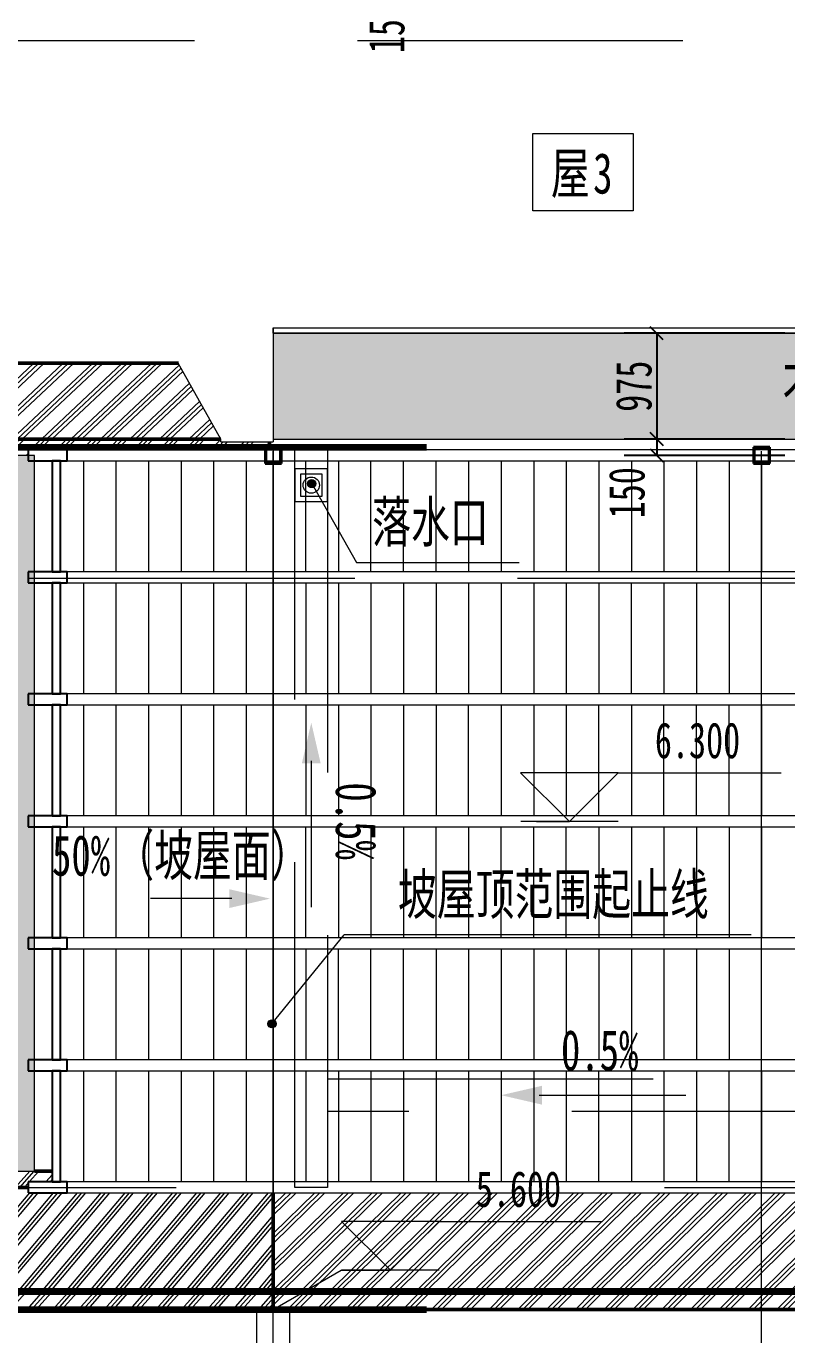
# Model space of a CAD drawing. Header units: millimetres. Extents: x 124696 to 347024, y 412631 to 564609.
# Drawn here: x 205895 to 212904, y 459493 to 471559 of the extents above; entities that cross this region are included whole.
import ezdxf

# ---------------------------------------------------------------- set-up
doc = ezdxf.new("R2010")
doc.units = ezdxf.units.MM
doc.header["$LTSCALE"] = 1500
doc.header["$MEASUREMENT"] = 0
for name, pattern in [('二层平面图$0$Aligning Line', [6.35, 3.175, -3.175]), ('二层平面图$0$IMPORT-216002', [3, 2, -1]), ('二层平面图$0$轴网线_12_3_3_3 mm', [21, 12, -3, 3, -3]), ('二层平面图$0$隐藏线', [7.14375, 4.7625, -2.38125])]:
    doc.linetypes.add(name, pattern=pattern)
doc.layers.add('0-建筑底图', color=7, linetype='Continuous')
for name, color, linetype, lineweight in [('二层平面图$0$0-1', 7, 'Continuous', 5), ('二层平面图$0$A-ANNO-IDEN-LEVL', 3, 'Continuous', 15), ('二层平面图$0$A-FLOR-HRAL', 71, 'Continuous', 9), ('二层平面图$0$A-LINE', 7, 'Continuous', 9), ('二层平面图$0$A-LINE-1', 7, '二层平面图$0$IMPORT-216002', 9), ('二层平面图$0$A-LINE-2', 7, 'Continuous', 20), ('二层平面图$0$A-LINE-4', 7, '二层平面图$0$Aligning Line', 100), ('二层平面图$0$A-LINE-5', 7, '二层平面图$0$隐藏线', 9), ('二层平面图$0$A-NORM-MODEL-1', 9, 'Continuous', 9), ('二层平面图$0$A-NORM-MODEL-2', 90, 'Continuous', 25), ('二层平面图$0$A-ROOF', 241, 'Continuous', 9), ('二层平面图$0$A-ROOF-2', 254, 'Continuous', 5), ('二层平面图$0$A-ROOF-3', 50, 'Continuous', 50), ('二层平面图$0$A-ROOF-GRID-1', 9, 'Continuous', 9), ('二层平面图$0$ANNO-DIMS', 3, 'Continuous', 15), ('二层平面图$0$ANNO-DOTE-1', 10, '二层平面图$0$轴网线_12_3_3_3 mm', 15), ('二层平面图$0$ANNO-TEXT', 7, 'Continuous', 15), ('二层平面图$0$ANNO-TEXT-1', 1, 'Continuous', 15), ('二层平面图$0$ANNO-TEXT-2', 210, 'Continuous', 15), ('二层平面图$0$FLOR-PATT', 99, 'Continuous', 9), ('二层平面图$0$S-COLU-1', 250, 'Continuous', 5), ('二层平面图$0$S-COLU-2', 130, 'Continuous', 35)]:
    doc.layers.add(name, color=color, linetype=linetype, lineweight=lineweight)
doc.styles.add('二层平面图$0$黑体', font='simhei.ttf', dxfattribs={"width": 0.7, "height": 375})
doc.styles.add('二层平面图$0$黑体_5', font='simhei.ttf', dxfattribs={"width": 0.7, "height": 330})
doc.styles.add('二层平面图$0$黑体_B', font='', dxfattribs={"width": 0.7, "height": 375})
doc.styles.get('二层平面图$0$黑体_B').set_extended_font_data('SimHei', bold=True)
doc.dimstyles.new('二层平面图$0$直线_2_2mm_黑体_引线_文字在上_2', dxfattribs={"dimscale": 304.8, "dimtxt": 412.811453, "dimasz": 0.393701, "dimexe": 0.984252, "dimexo": 0.0625, "dimgap": 0.147638, "dimtad": 1, "dimdec": 0, "dimzin": 0, "dimdsep": 46, "dimtxsty": '二层平面图$0$黑体_5', "dimblk1": '二层平面图$0$_Oblique', "dimblk2": '二层平面图$0$_Oblique', "dimsah": 1, "dimcen": 0.09, "dimazin": 0, "dimtfac": 1, "dimtdec": 4, "dimtix": 1, "dimtmove": 2, "dimatfit": 3, "dimfxl": 3.937008, "dimfxlon": 1, "dimtvp": 1, "dimtolj": 1, "dimtzin": 0, "dimarcsym": 2})
doc.dimstyles.new('二层平面图$0$直线_2_2mm_黑体_引线_文字在上_3', dxfattribs={"dimscale": 304.8, "dimtxt": 412.811453, "dimasz": 0.393701, "dimexe": 0.984252, "dimexo": 0.0625, "dimgap": 0.147638, "dimtad": 1, "dimdec": 0, "dimzin": 0, "dimdsep": 46, "dimtxsty": '二层平面图$0$黑体_5', "dimblk1": '二层平面图$0$_Oblique', "dimblk2": '二层平面图$0$_Oblique', "dimsah": 1, "dimcen": 0.09, "dimazin": 0, "dimtfac": 1, "dimtdec": 4, "dimtix": 1, "dimtmove": 0, "dimatfit": 3, "dimfxl": 3.937008, "dimfxlon": 1, "dimtvp": 1, "dimtolj": 1, "dimtzin": 0, "dimarcsym": 2})
pattern_1 = [(45, (0, 0), (-132.58252, 132.58252), []), (45, (46.88, 0), (0, 265.16504), []), (45, (-46.88, 0), (0, 265.16504), [])]

# ---------------------------------------------------------------- blocks, each defined once
blk = doc.blocks.new('二层平面图$0$屋顶檐口1 - 屋顶檐口1-2761451-104-2F')
at = {"layer": '二层平面图$0$A-ROOF-GRID-1'}
h = blk.add_hatch(dxfattribs=at)
h.set_pattern_fill('FP_47', color=256, style=0, pattern_type=2)
h.set_pattern_definition(pattern_1)
h.paths.add_polyline_path([(81755, 3375), (96750, 3375), (96750, 32625), (67975, 32625), (67975, 32475), (96600, 32475), (96600, 3525), (63000, 3525), (63000, 3375), (80374, 3375)])
h = blk.add_hatch(dxfattribs=at)
h.set_pattern_fill('FP_47', color=256, style=0, pattern_type=2)
h.set_pattern_definition(pattern_1)
h.paths.add_polyline_path([(74852, 3525), (96600, 3525), (96600, 32475), (67975, 32475), (67975, 32445), (96570, 32445), (96570, 3555), (63000, 3555), (63000, 3525), (69329, 3525)])
h = blk.add_hatch(dxfattribs=at)
h.set_pattern_fill('FP_7', color=256, style=0, pattern_type=2)
h.set_pattern_definition([(43.207, (13005.33, 7270.2), (-119.4533, 143.1734), []), (43.207, (13047.56, 7264.72), (0.0022, 255.3771), []), (43.207, (12963.1, 7275.67), (0.0022, 255.3771), [])])
h.paths.add_polyline_path([(62518, 11400), (62127, 12100), (59727, 12100), (60118, 11400), (62426, 11400)])
h = blk.add_hatch(dxfattribs=at)
h.set_pattern_fill('FP_8', color=256, style=0, pattern_type=2)
h.set_pattern_definition([(48.19, (12543.6, 0), (-118.5865, 132.5819), []), (48.19, (12585.53, 0), (-0.0019, 265.165), []), (48.19, (12501.67, 0), (-0.0019, 265.165), [])])
h.paths.add_polyline_path([(60740, 11250), (60740, 11300), (62925, 11300), (62925, 11325), (62965, 11325), (62965, 11375), (62518, 11375), (62518, 11400), (60118, 11400), (60118, 11250)])
h.paths.add_polyline_path([(62965, 11300), (62965, 11315), (62935, 11315), (62935, 11300), (62950, 11300)])
h = blk.add_hatch(dxfattribs=at)
h.set_pattern_fill('FP_65', color=256, style=0, pattern_type=2)
h.set_pattern_definition([(48.19, (12550, 0), (-118.5865, 132.5819), []), (48.19, (12591.93, 0), (-0.0019, 265.165), []), (48.19, (12508.07, 0), (-0.0019, 265.165), [])])
h.paths.add_polyline_path([(60150, 4500), (60740, 4500), (60740, 4550), (60963, 4550), (60963, 4650), (60150, 4650)])
h = blk.add_hatch(dxfattribs=at)
h.set_pattern_fill('FP_61', color=256, style=0, pattern_type=2)
h.set_pattern_definition([(49.845, (11890.45, -4403.87), (-118.98097, 119.71406), []), (49.845, (11932.52, -4400.1), (-0.0015, 260.73173), []), (49.845, (11848.39, -4407.64), (-0.0015, 260.73173), [])])
h.paths.add_polyline_path([(59800, 3555), (63000, 3555), (63000, 4450), (60740, 4450), (60740, 4500), (60150, 4500), (60074, 4296)])
h = blk.add_hatch(dxfattribs=at)
h.set_pattern_fill('FP_68', color=256, style=0, pattern_type=2)
h.set_pattern_definition([(44.517, (0, 171.59), (-132.58287, 130.36585), []), (44.517, (46.88, 171.59), (0.00024, 260.73226), []), (44.517, (-46.88, 171.59), (0.00024, 260.73226), [])])
h.paths.add_polyline_path([(83135, 3555), (96570, 3555), (95675, 4450), (63000, 4450), (63000, 3555), (81755, 3555)])
h = blk.add_hatch(dxfattribs=at)
h.set_pattern_fill('FP_62', color=256, style=0, pattern_type=2)
h.set_pattern_definition([(48.19, (12452, 0), (-118.5865, 132.5819), []), (48.19, (12493.93, 0), (-0.0019, 265.165), []), (48.19, (12410.07, 0), (-0.0019, 265.165), [])])
h.paths.add_polyline_path([(63000, 3525), (63000, 3555), (59660, 3555), (59660, 3525), (61045, 3525)])
h = blk.add_hatch(dxfattribs=at)
h.set_pattern_fill('FP_63', color=256, style=0, pattern_type=2)
h.set_pattern_definition([(48.19, (12480, 0), (-118.5865, 132.5819), []), (48.19, (12521.93, 0), (-0.0019, 265.165), []), (48.19, (12438.07, 0), (-0.0019, 265.165), [])])
h.paths.add_polyline_path([(61045, 3375), (63000, 3375), (63000, 3525), (59800, 3525), (59800, 3375)])
at = {"layer": '二层平面图$0$A-ROOF-3'}
for p, q in [((62127, 12100), (59727, 12100)), ((62518, 11400), (60118, 11400)), ((62965, 11375), (62965, 11325)), ((62965, 11315), (62965, 11300)), ((60740, 4500), (60150, 4500)), ((63000, 4450), (63000, 3555)), ((63000, 3555), (63000, 4450)), ((59800, 3555), (63000, 3555)), ((59800, 3525), (63000, 3525)), ((63000, 3555), (63000, 3525)), ((63000, 3525), (63000, 3555)), ((63000, 3555), (96570, 3555)), ((63000, 3525), (63000, 3375)), ((63000, 3375), (63000, 3525)), ((96600, 3525), (63000, 3525)), ((59800, 3375), (63000, 3375)), ((96750, 3375), (63000, 3375))]:
    blk.add_line(p, q, dxfattribs=at)
blk = doc.blocks.new('二层平面图$0$SHS-Roof-center_rvt-1-104-2F')
at = {"layer": '二层平面图$0$A-ROOF'}
blk.add_hatch(color=256, dxfattribs=at).paths.add_polyline_path([(59727, 4650), (60800, 4650), (60800, 11250), (59727, 11250), (59727, 6182)])
at = {"layer": '二层平面图$0$A-NORM-MODEL-1'}
for p, q in [((62925, 11300), (61100, 11300)), ((63000, 11300), (62935, 11300)), ((63000, 11300), (63000, 11200)), ((63065, 11300), (63000, 11300)), ((67425, 11300), (63075, 11300)), ((67565, 11300), (67435, 11300)), ((71925, 11300), (67575, 11300)), ((61100, 11200), (62925, 11200)), ((61250, 11200), (61250, 10175)), ((61550, 11200), (61550, 10175)), ((61850, 11200), (61850, 10175)), ((62150, 11200), (62150, 10175)), ((62450, 11200), (62450, 10175)), ((62750, 11200), (62750, 10175)), ((62935, 11200), (63000, 11200)), ((63000, 11200), (63000, 11185)), ((63000, 11200), (63065, 11200)), ((63000, 11175), (63000, 10175)), ((63075, 11200), (67425, 11200)), ((63300, 10175), (63300, 11200)), ((63600, 11200), (63600, 10175)), ((63900, 10175), (63900, 11200)), ((64200, 10175), (64200, 11200)), ((64500, 10175), (64500, 11200)), ((64800, 11200), (64800, 10175)), ((65100, 11200), (65100, 10175)), ((65400, 11200), (65400, 10175)), ((65700, 11200), (65700, 10175)), ((66000, 11200), (66000, 10175)), ((66300, 11200), (66300, 10175)), ((66600, 11200), (66600, 10175)), ((66900, 11200), (66900, 10175)), ((67200, 11200), (67200, 10175)), ((67435, 11200), (67565, 11200)), ((67500, 11200), (67500, 11185)), ((67500, 11175), (67500, 10175)), ((67575, 11200), (71925, 11200)), ((63000, 10175), (61100, 10175)), ((63000, 10175), (63000, 10075)), ((95800, 10175), (63000, 10175)), ((61100, 10075), (63000, 10075)), ((61250, 10075), (61250, 9050)), ((61550, 10075), (61550, 9050)), ((61850, 10075), (61850, 9050)), ((62150, 10075), (62150, 9050)), ((62450, 10075), (62450, 9050)), ((62750, 10075), (62750, 9050)), ((63000, 9050), (63000, 10075)), ((63000, 10075), (95800, 10075)), ((63300, 10075), (63300, 9050)), ((63600, 10075), (63600, 9050)), ((63900, 10075), (63900, 9050)), ((64200, 10075), (64200, 9050)), ((64500, 10075), (64500, 9050)), ((64800, 10075), (64800, 9050)), ((65100, 10075), (65100, 9050)), ((65400, 10075), (65400, 9050)), ((65700, 10075), (65700, 9050)), ((66000, 10075), (66000, 9050)), ((66300, 9050), (66300, 10075)), ((66600, 10075), (66600, 9050)), ((66900, 10075), (66900, 9050)), ((67200, 10075), (67200, 9050)), ((67500, 9050), (67500, 10075)), ((63000, 9050), (61100, 9050)), ((63000, 9050), (63000, 8950)), ((95800, 9050), (63000, 9050)), ((61100, 8950), (63000, 8950)), ((61250, 8950), (61250, 7925)), ((61550, 8950), (61550, 7925)), ((61850, 8950), (61850, 7925)), ((62150, 8950), (62150, 7925)), ((62450, 8950), (62450, 7925)), ((62750, 8950), (62750, 7925)), ((63000, 8950), (63000, 7925)), ((63000, 8950), (95800, 8950)), ((63300, 8950), (63300, 7925)), ((63600, 8950), (63600, 7925)), ((63900, 8950), (63900, 7925)), ((64200, 8950), (64200, 7925)), ((64500, 8950), (64500, 7925)), ((64800, 7925), (64800, 8950)), ((65100, 8950), (65100, 7925)), ((65400, 8950), (65400, 7925)), ((65700, 8950), (65700, 7925)), ((66000, 7925), (66000, 8950)), ((66300, 8950), (66300, 7925)), ((66600, 7925), (66600, 8950)), ((66900, 7925), (66900, 8950)), ((67200, 7925), (67200, 8950)), ((67500, 8950), (67500, 7925)), ((63000, 7925), (61100, 7925)), ((63000, 7925), (63000, 7825)), ((95800, 7925), (63000, 7925)), ((61100, 7825), (63000, 7825)), ((61250, 7825), (61250, 6800)), ((61550, 7825), (61550, 6800)), ((61850, 7825), (61850, 6800)), ((62150, 7825), (62150, 6800)), ((62450, 7825), (62450, 6800)), ((62750, 7825), (62750, 6800)), ((63000, 7825), (63000, 6800)), ((63000, 7825), (95800, 7825)), ((63300, 6800), (63300, 7825)), ((63600, 7825), (63600, 6800)), ((63900, 7825), (63900, 6800)), ((64200, 7825), (64200, 6800)), ((64500, 6800), (64500, 7825)), ((64800, 7825), (64800, 6800)), ((65100, 6800), (65100, 7825)), ((65400, 6800), (65400, 7825)), ((65700, 6800), (65700, 7825)), ((66000, 7825), (66000, 6800)), ((66300, 7825), (66300, 6800)), ((66600, 7825), (66600, 6800)), ((66900, 7825), (66900, 6800)), ((67200, 7825), (67200, 6800)), ((67500, 7825), (67500, 6800)), ((63000, 6800), (61100, 6800)), ((63000, 6800), (63000, 6700)), ((95800, 6800), (63000, 6800)), ((61100, 6700), (63000, 6700)), ((61250, 6700), (61250, 5675)), ((61550, 6700), (61550, 5675)), ((61850, 6700), (61850, 5675)), ((62150, 6700), (62150, 5675)), ((62450, 6700), (62450, 5675)), ((62750, 6700), (62750, 5675)), ((63000, 5675), (63000, 6700)), ((63000, 6700), (95800, 6700)), ((63300, 6700), (63300, 5675)), ((63600, 5675), (63600, 6700)), ((63900, 5675), (63900, 6700)), ((64200, 5675), (64200, 6700)), ((64500, 6700), (64500, 5675)), ((64800, 6700), (64800, 5675)), ((65100, 6700), (65100, 5675)), ((65400, 6700), (65400, 5675)), ((65700, 6700), (65700, 5675)), ((66000, 6700), (66000, 5675)), ((66300, 6700), (66300, 5675)), ((66600, 6700), (66600, 5675)), ((66900, 6700), (66900, 5675)), ((67200, 6700), (67200, 5675)), ((67500, 5675), (67500, 6700)), ((63000, 5675), (61100, 5675)), ((63000, 5675), (63000, 5575)), ((95800, 5675), (63000, 5675)), ((61100, 5575), (63000, 5575)), ((61250, 5575), (61250, 4550)), ((61550, 5575), (61550, 4550)), ((61850, 5575), (61850, 4550)), ((62150, 5575), (62150, 4550)), ((62450, 5575), (62450, 4550)), ((62750, 5575), (62750, 4550)), ((63000, 5575), (63000, 4550)), ((63000, 5575), (95800, 5575)), ((63300, 5575), (63300, 4550)), ((63600, 5575), (63600, 4550)), ((63900, 5575), (63900, 4550)), ((64200, 5575), (64200, 4550)), ((64500, 5575), (64500, 4550)), ((64800, 5575), (64800, 4550)), ((65100, 5575), (65100, 4550)), ((65400, 5575), (65400, 4550)), ((65700, 5575), (65700, 4550)), ((66000, 4550), (66000, 5575)), ((66300, 5575), (66300, 4550)), ((66600, 5575), (66600, 4550)), ((66900, 5575), (66900, 4550)), ((67200, 4550), (67200, 5575)), ((67500, 5575), (67500, 4550)), ((63000, 4550), (61100, 4550)), ((63000, 4550), (63000, 4450)), ((95800, 4550), (63000, 4550)), ((61100, 4450), (63000, 4450)), ((63000, 4450), (95800, 4450))]:
    blk.add_line(p, q, dxfattribs=at)
at = {"layer": '二层平面图$0$A-NORM-MODEL-2'}
for p, q in [((61100, 11300), (60740, 11300)), ((60740, 11300), (60740, 11200)), ((61100, 11200), (61100, 11300)), ((60740, 11200), (61100, 11200)), ((60963, 11200), (60963, 10175)), ((61038, 11200), (60963, 11200)), ((61038, 10175), (61038, 11200)), ((61100, 10175), (60740, 10175)), ((60740, 10175), (60740, 10075)), ((60963, 10175), (61038, 10175)), ((61100, 10075), (61100, 10175)), ((60740, 10075), (61100, 10075)), ((60963, 10075), (60963, 9050)), ((61038, 10075), (60963, 10075)), ((61038, 9050), (61038, 10075)), ((61100, 9050), (60740, 9050)), ((60740, 9050), (60740, 8950)), ((60963, 9050), (61038, 9050)), ((61100, 8950), (61100, 9050)), ((60740, 8950), (61100, 8950)), ((60963, 8950), (60963, 7925)), ((61038, 8950), (60963, 8950)), ((61038, 7925), (61038, 8950)), ((61100, 7925), (60740, 7925)), ((60740, 7925), (60740, 7825)), ((60963, 7925), (61038, 7925)), ((61100, 7825), (61100, 7925)), ((60740, 7825), (61100, 7825)), ((60963, 7825), (60963, 6800)), ((61038, 7825), (60963, 7825)), ((61038, 6800), (61038, 7825)), ((61100, 6800), (60740, 6800)), ((60740, 6800), (60740, 6700)), ((60963, 6800), (61038, 6800)), ((61100, 6700), (61100, 6800)), ((60740, 6700), (61100, 6700)), ((60963, 6700), (60963, 5675)), ((61038, 6700), (60963, 6700)), ((61038, 5675), (61038, 6700)), ((61100, 5675), (60740, 5675)), ((60740, 5675), (60740, 5575)), ((60963, 5675), (61038, 5675)), ((61100, 5575), (61100, 5675)), ((60740, 5575), (61100, 5575)), ((60963, 5575), (60963, 4550)), ((61038, 5575), (60963, 5575)), ((61038, 4550), (61038, 5575)), ((61100, 4550), (60740, 4550)), ((60740, 4550), (60740, 4450)), ((60963, 4550), (61038, 4550)), ((61100, 4450), (61100, 4550)), ((60740, 4450), (61100, 4450))]:
    blk.add_line(p, q, dxfattribs=at)
at = {"layer": '二层平面图$0$A-ROOF-2'}
for p, q in [((60800, 11250), (59727, 11250)), ((60800, 4650), (60800, 11250)), ((59727, 4650), (60800, 4650))]:
    blk.add_line(p, q, dxfattribs=at)
at = {"layer": '二层平面图$0$A-ROOF-3'}
blk.add_line((60963, 4650), (60800, 4650), dxfattribs=at)
at = {"layer": '二层平面图$0$A-ROOF'}
blk.add_blockref('二层平面图$0$屋顶檐口1 - 屋顶檐口1-2761451-104-2F', (0, 0), dxfattribs=at)
blk = doc.blocks.new('二层平面图$0$SHS-Structure-Center_rvt-1-104-2F')
at = {"layer": '二层平面图$0$S-COLU-1'}
h = blk.add_hatch(color=256, dxfattribs=at)
h.paths.add_polyline_path([(63075, 11175), (63075, 11325), (62925, 11325), (62925, 11175)])
h.paths.add_polyline_path([(62935, 11185), (62935, 11315), (63065, 11315), (63065, 11185)])
h = blk.add_hatch(color=256, dxfattribs=at)
h.paths.add_polyline_path([(67575, 11175), (67575, 11325), (67425, 11325), (67425, 11175)])
h.paths.add_polyline_path([(67435, 11185), (67435, 11315), (67565, 11315), (67565, 11185)])
at = {"layer": '二层平面图$0$S-COLU-2'}
for p, q in [((63075, 11325), (62925, 11325)), ((62925, 11325), (62925, 11175)), ((62935, 11315), (63065, 11315)), ((62935, 11185), (62935, 11315)), ((63065, 11315), (63065, 11185)), ((63075, 11175), (63075, 11325)), ((67575, 11325), (67425, 11325)), ((67425, 11325), (67425, 11175)), ((67435, 11315), (67565, 11315)), ((67435, 11185), (67435, 11315)), ((67565, 11315), (67565, 11185)), ((67575, 11175), (67575, 11325)), ((62925, 11175), (63075, 11175)), ((63065, 11185), (62935, 11185)), ((67425, 11175), (67575, 11175)), ((67565, 11185), (67435, 11185))]:
    blk.add_line(p, q, dxfattribs=at)
blk = doc.blocks.new('二层平面图$0$楼板 斜檐口 - 楼板 斜檐口-3571289-104-2F')
at = {"layer": '二层平面图$0$FLOR-PATT'}
h = blk.add_hatch(dxfattribs=at)
h.set_pattern_fill('FP_87', color=256, style=0, pattern_type=2)
h.set_pattern_definition([(48.19, (10680.02, 0), (-118.5865, 132.5819), []), (48.19, (10721.95, 0), (-0.0019, 265.165), []), (48.19, (10638.1, 0), (-0.0019, 265.165), [])])
h.paths.add_polyline_path([(62850, 3375), (62850, 3375), (59500, 3375), (59500, 3525), (50800, 3525), (50800, 3375), (61045, 3375)])
at = {"layer": '二层平面图$0$A-LINE'}
blk.add_line((50800, 3375), (62850, 3375), dxfattribs=at)
blk = doc.blocks.new('二层平面图$0$顶部扶栏类型 - 顶部扶栏_内部_-5160161-104-2F')
at = {"layer": '二层平面图$0$A-FLOR-HRAL'}
for p, q in [((63000, 12375), (63000, 12425)), ((63000, 12425), (69750, 12425)), ((69750, 12375), (63000, 12375)), ((69750, 12425), (69750, 12375))]:
    blk.add_line(p, q, dxfattribs=at)
blk = doc.blocks.new('二层平面图$0$顶部扶栏类型 - 顶部扶栏_内部_-V147-104-2F')
at = {"layer": '二层平面图$0$A-FLOR-HRAL'}
for p, q in [((63000, 12425), (63000, 12375)), ((63000, 12425), (69750, 12425)), ((63000, 12375), (69750, 12375)), ((69750, 12425), (69750, 12375))]:
    blk.add_line(p, q, dxfattribs=at)
blk = doc.blocks.new('二层平面图$0$00_引注_规范_ - 00_引注_规范_-5947702-104-2F')
at = {"layer": '二层平面图$0$ANNO-TEXT'}
for p, q in [((0, 0), (20, 0)), ((20, 0), (25, 0))]:
    blk.add_line(p, q, dxfattribs=at)
blk = doc.blocks.new('二层平面图$0$00_引注_规范_ - 00_引注_规范_-5761223-104-2F')
at = {"layer": '二层平面图$0$ANNO-TEXT'}
for p, q in [((0, 0), (5, 0)), ((5, 0), (10, 0))]:
    blk.add_line(p, q, dxfattribs=at)
blk = doc.blocks.new('二层平面图$0$符号排水箭头_实线 - 排水箭头-7034490-104-2F')
at = {"layer": '二层平面图$0$ANNO-TEXT'}
blk.add_hatch(color=256, dxfattribs=at).paths.add_polyline_path([(2.5, -0.577), (0, 0), (2.5, 0.577)])
blk.add_line((2.339, 0), (7.339, 0), dxfattribs=at)
blk = doc.blocks.new('二层平面图$0$符号排水箭头_虚线 - 排水箭头-5917014-104-2F')
at = {"layer": '二层平面图$0$ANNO-TEXT'}
blk.add_hatch(color=256, dxfattribs=at).paths.add_polyline_path([(2.5, 0.577), (2.5, -0.577), (0, 0)])
at = {"layer": '二层平面图$0$ANNO-TEXT-2'}
blk.add_line((2.339, 0), (11.339, 0), dxfattribs=at)
blk = doc.blocks.new('二层平面图$0$_Oblique')
at = {"color": 0, "linetype": 'ByBlock', "lineweight": -2}
blk.add_line((-0.5, -0.5), (0.5, 0.5), dxfattribs=at)
blk = doc.blocks.new('*D2552')
at = {"layer": '二层平面图$0$ANNO-DIMS', "color": 0, "lineweight": -2, "transparency": 16777216}
for p, q in [((63549, 15525), (65030, 15525)), ((64730, 15375), (64730, 15525)), ((63549, 15375), (65030, 15375))]:
    blk.add_line(p, q, dxfattribs=at)
at = {"layer": '二层平面图$0$ANNO-DIMS', "color": 0, "lineweight": -2, "transparency": 16777216, "xscale": 120, "yscale": 120, "zscale": 120}
for p, rotation in [((64730, 15525), 90), ((64730, 15375), 270)]:
    blk.add_blockref('二层平面图$0$_Oblique', p, dxfattribs=dict(at, rotation=rotation))
at = {"layer": '二层平面图$0$ANNO-DIMS', "color": 0, "transparency": 16777216, "insert": (63878, 14958), "char_height": 330, "width": 604.82, "attachment_point": 1, "rotation": 90, "line_spacing_factor": 0.872751, "style": '二层平面图$0$黑体_5'}
blk.add_mtext('\\A1;150', dxfattribs=at)
blk = doc.blocks.new('*D2670')
at = {"layer": '二层平面图$0$ANNO-DIMS', "color": 0, "lineweight": -2, "transparency": 16777216}
for p, q in [((67714, 12375), (66233, 12375)), ((66533, 12375), (66533, 11400)), ((67714, 11400), (66233, 11400))]:
    blk.add_line(p, q, dxfattribs=at)
at = {"layer": '二层平面图$0$ANNO-DIMS', "color": 0, "lineweight": -2, "transparency": 16777216, "xscale": 120, "yscale": 120, "zscale": 120}
for p, rotation in [((66533, 12375), 90), ((66533, 11400), 270)]:
    blk.add_blockref('二层平面图$0$_Oblique', p, dxfattribs=dict(at, rotation=rotation))
at = {"layer": '二层平面图$0$ANNO-DIMS', "color": 0, "transparency": 16777216, "insert": (66323, 11887), "char_height": 330, "width": 604.82, "attachment_point": 5, "rotation": 90, "style": '二层平面图$0$黑体_5'}
blk.add_mtext('\\A1;975', dxfattribs=at)
blk = doc.blocks.new('*D2671')
at = {"layer": '二层平面图$0$ANNO-DIMS', "color": 0, "lineweight": -2, "transparency": 16777216}
for p, q in [((67714, 11400), (66233, 11400)), ((66533, 11400), (66533, 11250)), ((67714, 11250), (66233, 11250))]:
    blk.add_line(p, q, dxfattribs=at)
at = {"layer": '二层平面图$0$ANNO-DIMS', "color": 0, "lineweight": -2, "transparency": 16777216, "xscale": 120, "yscale": 120, "zscale": 120}
for p, rotation in [((66533, 11400), 90), ((66533, 11250), 270)]:
    blk.add_blockref('二层平面图$0$_Oblique', p, dxfattribs=dict(at, rotation=rotation))
at = {"layer": '二层平面图$0$ANNO-DIMS', "color": 0, "transparency": 16777216, "insert": (66091, 10669), "char_height": 330, "width": 604.82, "attachment_point": 1, "rotation": 90, "line_spacing_factor": 0.872751, "style": '二层平面图$0$黑体_5'}
blk.add_mtext('\\A1;150', dxfattribs=at)
blk = doc.blocks.new('二层平面图$0$高程点 - 高程点符号-322107-104-2F')
at = {"layer": '二层平面图$0$A-ANNO-IDEN-LEVL'}
for p, q in [((-3, 3), (-13, 3)), ((-3, 3), (3, 3)), ((0, 0), (-3, 3)), ((0, 0), (3, 3)), ((-2.999, 0), (2.991, 0))]:
    blk.add_line(p, q, dxfattribs=at)
blk = doc.blocks.new('二层平面图')
at = {"layer": '二层平面图$0$ANNO-TEXT'}
h = blk.add_hatch(color=8, dxfattribs=at)
edge = h.paths.add_edge_path()
edge.add_arc((63354.1, 10989.4), 37.5, 0, 360)
h = blk.add_hatch(color=8, dxfattribs=at)
edge = h.paths.add_edge_path()
edge.add_arc((62987.6, 6008), 37.5, 0, 360)
at = {"layer": '二层平面图$0$FLOR-PATT'}
h = blk.add_hatch(dxfattribs=at)
h.set_pattern_fill('FP_72', color=8, style=0, pattern_type=2)
h.set_pattern_definition([(90, (0, 0), (-159.099, 159.099), [42.187, -276.011]), (45, (0, 0), (-159.099, 159.099), [42.188, -182.813]), (135, (0, 0), (-159.099, -159.099), [42.188, -182.813])])
h.paths.add_polyline_path([(63000, 11400), (71550, 11400), (71550, 26925), (70875, 26925), (70875, 12375), (63000, 12375), (63000, 11841.3)])
at = {"layer": '二层平面图$0$A-ANNO-IDEN-LEVL', "color": 8}
for p, q in [((65425.5, 7873.2), (65602.8, 7873.2)), ((65602.8, 7873.2), (65729, 7873.2)), ((63000, 3375), (63625, 3735.9)), ((63625, 3735.9), (64078.8, 3735.9))]:
    blk.add_line(p, q, dxfattribs=at)
at = {"layer": '二层平面图$0$A-LINE', "color": 8}
for p, q in [((63000, 12375), (63000, 11375)), ((62518, 11400), (62122.3, 12098.5)), ((62518, 11375), (62518, 11400)), ((62518, 11375), (63000, 11375)), ((63000, 11400), (71850, 11400)), ((63250, 11075), (63250, 10875)), ((63450, 11075), (63250, 11075)), ((63450, 10875), (63450, 11075)), ((63250, 10875), (63450, 10875)), ((62850, -3600), (62850, 3375)), ((63150, 3375), (63150, -3600))]:
    blk.add_line(p, q, dxfattribs=at)
blk.add_circle((63350, 10975), 75, dxfattribs=at)
at = {"layer": '二层平面图$0$A-LINE-1', "color": 8}
for p, q in [((45775, 15075), (68275, 15075)), ((63200, 4500), (63200, 11325)), ((63500, 11325), (63200, 11325)), ((63500, 11325), (63500, 4500)), ((60750, 10116.2), (78750, 10116.2)), ((63500, 5500), (95750, 5500)), ((95750, 5200), (63500, 5200)), ((63500, 4500), (63200, 4500))]:
    blk.add_line(p, q, dxfattribs=at)
at = {"layer": '二层平面图$0$A-LINE-2', "color": 8}
blk.add_line((63000, 11325), (63000, 3375), dxfattribs=at)
at = {"layer": '二层平面图$0$A-LINE-4', "color": 8}
for p, q in [((59650, 11325), (72000, 11325)), ((59650, 3375), (96750, 3375))]:
    blk.add_line(p, q, dxfattribs=at)
at = {"layer": '二层平面图$0$A-LINE-5', "color": 8}
for p, q in [((63200, 11125), (63200, 10825)), ((63500, 11125), (63200, 11125)), ((63500, 10825), (63500, 11125)), ((63200, 10825), (63500, 10825))]:
    blk.add_line(p, q, dxfattribs=at)
at = {"layer": '二层平面图$0$ANNO-DOTE-1', "color": 8}
for p, q in [((63000, -6710.3), (63000, 106757.2)), ((67500, -6710.3), (67500, 106757.2)), ((-18896.2, 4500), (161528.2, 4500))]:
    blk.add_line(p, q, dxfattribs=at)
at = {"layer": '二层平面图$0$ANNO-TEXT', "color": 8}
for p, q in [((63354.1, 10989.4), (63765.8, 10262.8)), ((62987.6, 6008), (63654.5, 6829.2))]:
    blk.add_line(p, q, dxfattribs=at)
for centre in [(63354.1, 10989.4), (62987.6, 6008)]:
    blk.add_circle(centre, 37.5, dxfattribs=at)
at = {"layer": '二层平面图$0$ANNO-TEXT-1', "color": 8, "flags": 128}
blk.add_lwpolyline([(65391.3, 14219), (66316.7, 14219), (66316.7, 13505), (65391.3, 13505)], close=True, dxfattribs=at)
at = {"layer": '二层平面图$0$0-1', "color": 8}
for name in ['二层平面图$0$SHS-Roof-center_rvt-1-104-2F', '二层平面图$0$SHS-Structure-Center_rvt-1-104-2F']:
    blk.add_blockref(name, (0, 0), dxfattribs=at)
at = {"layer": '二层平面图$0$A-ANNO-IDEN-LEVL', "color": 8, "extrusion": (0, 0, -1), "xscale": 149.9999999999999, "yscale": 149.9999999999999, "zscale": 149.9999999999999}
for p in [(-65729, 7873.2), (-64078.8, 3735.9)]:
    blk.add_blockref('二层平面图$0$高程点 - 高程点符号-322107-104-2F', p, dxfattribs=at)
at = {"layer": '二层平面图$0$A-FLOR-HRAL', "color": 8}
for name in ['二层平面图$0$顶部扶栏类型 - 顶部扶栏_内部_-5160161-104-2F', '二层平面图$0$顶部扶栏类型 - 顶部扶栏_内部_-V147-104-2F']:
    blk.add_blockref(name, (0, 0), dxfattribs=at)
at = {"layer": '二层平面图$0$A-LINE', "color": 8}
blk.add_blockref('二层平面图$0$楼板 斜檐口 - 楼板 斜檐口-3571289-104-2F', (0, 0), dxfattribs=at)
at = {"layer": '二层平面图$0$ANNO-TEXT', "color": 8, "xscale": 150, "yscale": 150, "zscale": 150}
for name, p in [('二层平面图$0$00_引注_规范_ - 00_引注_规范_-5761223-104-2F', (63765.8, 10262.8)), ('二层平面图$0$符号排水箭头_虚线 - 排水箭头-5917014-104-2F', (65100, 5350))]:
    blk.add_blockref(name, p, dxfattribs=at)
for name, p, rotation in [('二层平面图$0$符号排水箭头_虚线 - 排水箭头-5917014-104-2F', (63350, 8785.2), 269.9999999999987), ('二层平面图$0$符号排水箭头_实线 - 排水箭头-7034490-104-2F', (62970.2, 7162.5), 180), ('二层平面图$0$00_引注_规范_ - 00_引注_规范_-5947702-104-2F', (67404.5, 6829.2), 180)]:
    blk.add_blockref(name, p, dxfattribs=dict(at, rotation=rotation))
at = {"layer": '二层平面图$0$A-ANNO-IDEN-LEVL', "color": 8, "char_height": 330, "width": 990.683, "attachment_point": 1, "line_spacing_factor": 0.872751, "style": '二层平面图$0$黑体_5'}
for s, insert in [('6.300', (66516.2, 8787.6)), ('5.600', (64866, 4650.3))]:
    blk.add_mtext(s, dxfattribs=dict(at, insert=insert))
at = {"layer": '二层平面图$0$ANNO-TEXT', "color": 8, "char_height": 375, "attachment_point": 1}
for s, insert, width, style in [('\\f黑体|b0|i0|c134|p49|;\\W.7;屋', (65558, 14038.4), 471.392, '二层平面图$0$黑体'), ('\\f黑体|b0|i0|c134|p49|;\\W.7;3', (65946.9, 14038.4), 235.696, '二层平面图$0$黑体'), ('不上人绿化', (67690.2, 12063), 2399.05, '二层平面图$0$黑体_B'), ('落水口', (63910.8, 10824.6), 1414.177, '二层平面图$0$黑体'), ('50%', (60961.1, 7749), 707.088, '二层平面图$0$黑体'), ('（坡屋面）', (61544.5, 7749), 2356.961, '二层平面图$0$黑体'), ('坡屋顶范围起止线', (64148.3, 7391), 3771.138, '二层平面图$0$黑体'), ('0.5%', (65650.6, 5952.2), 942.784, '二层平面图$0$黑体')]:
    blk.add_mtext(s, dxfattribs=dict(at, insert=insert, width=width, style=style))
at = {"layer": '二层平面图$0$ANNO-TEXT', "color": 8, "insert": (63952.2, 8234.5), "char_height": 375, "width": 942.784, "attachment_point": 1, "rotation": 270, "style": '二层平面图$0$黑体'}
blk.add_mtext('0.5%', dxfattribs=at)
at = {"layer": '二层平面图$0$ANNO-DIMS', "color": 8}
for base, p1, p2, picture, middle in [((64729.6, 15525), (63529.6, 15375), (63529.6, 15525), '*D2552', (64097.8, 15260.6)), ((66533.2, 11250), (67733.2, 11400), (67733.2, 11250), '*D2671', (66311, 10971.1))]:
    dim = blk.add_linear_dim(base=base, p1=p1, p2=p2, angle=90, dimstyle='二层平面图$0$直线_2_2mm_黑体_引线_文字在上_2', override={"dimpost": '<>', "dimfxl": 150}, dxfattribs=at)
    dim.commit()
    dim.dimension.update_dxf_attribs({"geometry": picture, "text_midpoint": middle, "dimtype": 160, "text_rotation": 90})
dim = blk.add_linear_dim(base=(66533.2, 11400), p1=(67733.2, 12375), p2=(67733.2, 11400), angle=90, dimstyle='二层平面图$0$直线_2_2mm_黑体_引线_文字在上_3', override={"dimpost": '<>', "dimfxl": 975}, dxfattribs=at)
dim.commit()
dim.dimension.update_dxf_attribs({"geometry": '*D2670', "text_midpoint": (66323.2, 11887.5)})

msp = doc.modelspace()

# ---------------------------------------------------------------- block references
at = {"layer": '0-建筑底图'}
msp.add_blockref('二层平面图', (145172, 456352), dxfattribs=at)

doc.saveas('drawing.dxf')
